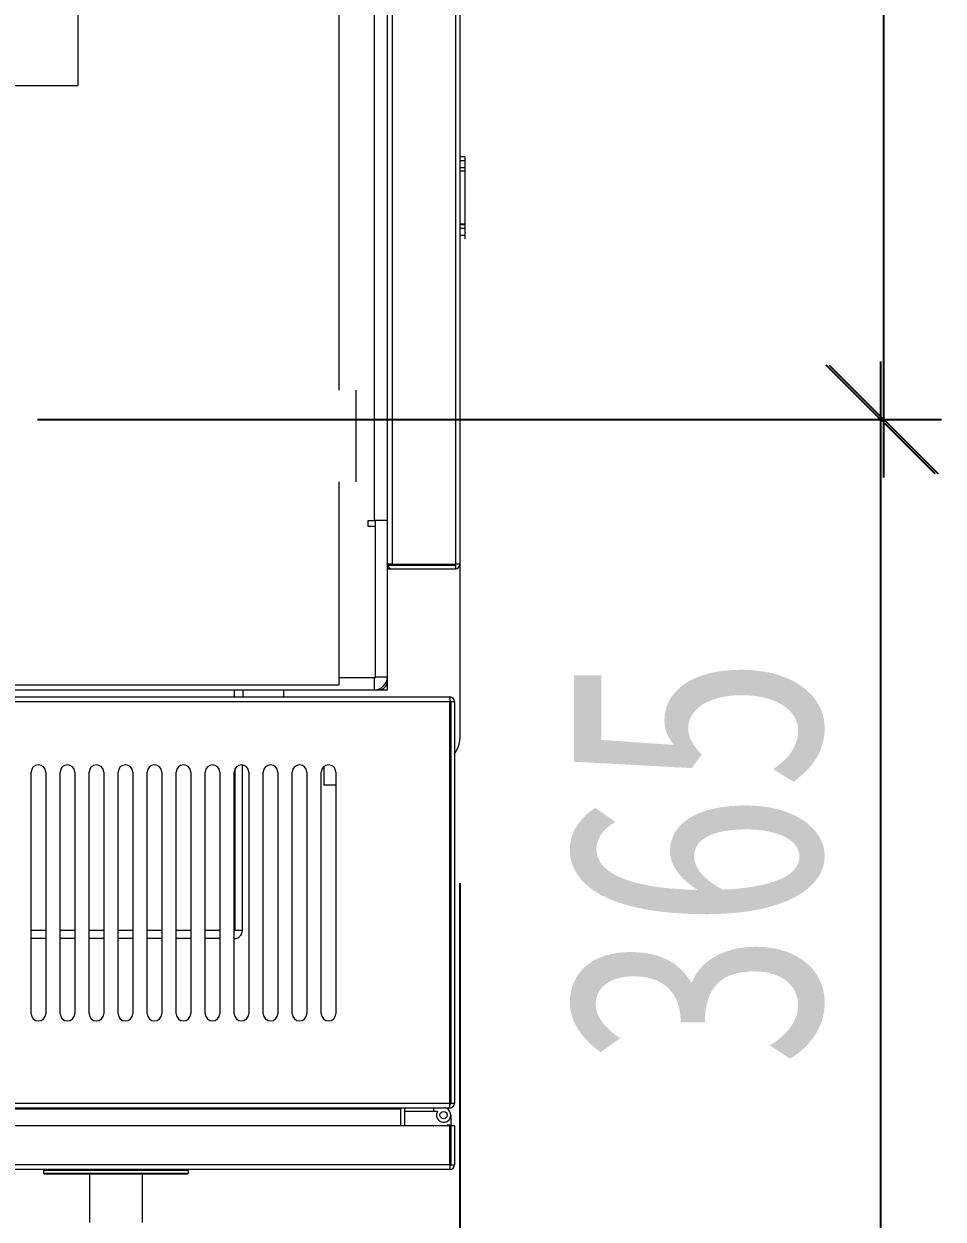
# Model space of a CAD drawing. Extents: x -2187 to 96136, y -11110 to 52208.
# Drawn here: x 36469.7 to 36849.9, y 18445.5 to 18940 of the extents above; entities that cross this region are included whole.
import ezdxf

# ---------------------------------------------------------------- set-up
doc = ezdxf.new("R2010")
doc.units = 0
doc.header["$LTSCALE"] = 1000
doc.header["$MEASUREMENT"] = 0
doc.linetypes.add('ACAD_ISO02W100', pattern=[15, 12, -3])
doc.layers.add('洗衣房设备', color=4, linetype='Continuous')
doc.styles.add('-宋体', font='', dxfattribs={"width": 0.8})
doc.styles.add('HZHT', font='hztxt_e.shx', dxfattribs={"width": 1.5, "bigfont": 'hztxt.shx'})
doc.styles.get('-宋体').set_extended_font_data('SimSun')
doc.dimstyles.new('50', dxfattribs={"dimscale": 30, "dimtxt": 3.5, "dimasz": 1.5, "dimexe": 0.8, "dimexo": 2, "dimgap": 0.8, "dimtad": 1, "dimdec": 0, "dimrnd": 5, "dimzin": 0, "dimdsep": 46, "dimtxsty": '-宋体', "dimblk": 'OBLIQUE', "dimcen": 0.6, "dimdle": 0.8, "dimclrd": 6, "dimclre": 6, "dimclrt": 6, "dimadec": 0, "dimazin": 0, "dimtfac": 1, "dimtdec": 0, "dimtofl": 0, "dimtmove": 2, "dimatfit": 3, "dimldrblk": 'OBLIQUE', "dimfxl": 0, "dimtolj": 1, "dimtzin": 0, "dimarcsym": 0})
doc.dimstyles.new('75', dxfattribs={"dimscale": 100, "dimtxt": 3, "dimasz": 1, "dimexe": 1, "dimexo": 1, "dimgap": 0.2, "dimtad": 1, "dimdec": 0, "dimrnd": 10, "dimzin": 0, "dimdsep": 46, "dimtxsty": 'HZHT', "dimblk1": 'ARCHTICK', "dimblk2": 'ARCHTICK', "dimsah": 1, "dimcen": 1, "dimdle": 0.5, "dimclrd": 1, "dimclre": 1, "dimadec": 0, "dimazin": 0, "dimtfac": 1, "dimtdec": 0, "dimtix": 1, "dimtmove": 2, "dimatfit": 3, "dimfxl": 0, "dimtolj": 1, "dimtzin": 0, "dimarcsym": 0})

# ---------------------------------------------------------------- blocks, each defined once
blk = doc.blocks.new('_ArchTick')
at = {"color": 0, "linetype": 'ByBlock', "const_width": 0.4}
blk.add_lwpolyline([(-0.5, -0.5), (0.5, 0.5)], dxfattribs=at)
blk = doc.blocks.new('*D125')
at = {"color": 1, "linetype": 'ACAD_ISO02W100', "lineweight": -2, "ltscale": 750}
for p, q in [((34640.1, 18544.5), (34640.1, 17223.02)), ((38440.1, 18544.5), (38440.1, 17223.02)), ((34590.1, 17323.02), (35425.54, 17323.02)), ((38490.1, 17323.02), (36675.54, 17323.02))]:
    blk.add_line(p, q, dxfattribs=at)
at = {"layer": 'Defpoints', "color": 0, "linetype": 'ACAD_ISO02W100', "ltscale": 750}
for p in [(34640.1, 18644.5), (38440.1, 18644.5), (38440.1, 17323.02)]:
    blk.add_point(p, dxfattribs=at)
at = {"color": 1, "linetype": 'ACAD_ISO02W100', "lineweight": -2, "ltscale": 750, "xscale": 100, "yscale": 100, "zscale": 100, "rotation": 180}
blk.add_blockref('_ArchTick', (34640.1, 17323.02), dxfattribs=at)
at = {"color": 1, "linetype": 'ACAD_ISO02W100', "lineweight": -2, "ltscale": 750, "xscale": 100, "yscale": 100, "zscale": 100}
blk.add_blockref('_ArchTick', (38440.1, 17323.02), dxfattribs=at)
at = {"color": 0, "linetype": 'ACAD_ISO02W100', "ltscale": 750, "insert": (36050.54, 17473.02), "char_height": 300, "attachment_point": 2, "style": 'HZHT'}
blk.add_mtext('\\A1;3800', dxfattribs=at)
blk = doc.blocks.new('_OBLIQUE')
at = {"color": 0, "linetype": 'ByBlock'}
blk.add_line((-0.5, -0.5), (0.5, 0.5), dxfattribs=at)
blk = doc.blocks.new('*D103')
at = {"layer": 'Defpoints', "color": 0, "linetype": 'ACAD_ISO02W100', "ltscale": 750}
for p in [(36592.1, 20341.5), (36415.36, 18776.32), (36825.34, 18776.32)]:
    blk.add_point(p, dxfattribs=at)
at = {"layer": '洗衣房设备', "color": 6, "linetype": 'ACAD_ISO02W100', "lineweight": -2, "ltscale": 750}
for p, q in [((36825.34, 20365.5), (36825.34, 18752.32)), ((36652.1, 20341.5), (36849.34, 20341.5)), ((36475.36, 18776.32), (36849.34, 18776.32))]:
    blk.add_line(p, q, dxfattribs=at)
at = {"layer": '洗衣房设备', "color": 6, "linetype": 'ACAD_ISO02W100', "lineweight": -2, "ltscale": 750, "xscale": 45, "yscale": 45, "zscale": 45}
for p, rotation in [((36825.34, 20341.5), 90), ((36825.34, 18776.32), 270)]:
    blk.add_blockref('_OBLIQUE', p, dxfattribs=dict(at, rotation=rotation))
at = {"layer": '洗衣房设备', "color": 6, "linetype": 'ACAD_ISO02W100', "ltscale": 750, "insert": (36748.84, 19558.91), "char_height": 105, "attachment_point": 5, "rotation": 90, "style": '-宋体'}
blk.add_mtext('\\A1;1565', dxfattribs=at)
blk = doc.blocks.new('*D104')
at = {"layer": 'Defpoints', "color": 0, "linetype": 'ACAD_ISO02W100', "ltscale": 750}
for p in [(36415.36, 18776.32), (36118.1, 18411.5), (36824.11, 18411.5)]:
    blk.add_point(p, dxfattribs=at)
at = {"layer": '洗衣房设备', "color": 6, "linetype": 'ACAD_ISO02W100', "lineweight": -2, "ltscale": 750}
for p, q in [((36824.11, 18800.32), (36824.11, 18387.5)), ((36475.36, 18776.32), (36848.11, 18776.32)), ((36178.1, 18411.5), (36848.11, 18411.5))]:
    blk.add_line(p, q, dxfattribs=at)
at = {"layer": '洗衣房设备', "color": 6, "linetype": 'ACAD_ISO02W100', "lineweight": -2, "ltscale": 750, "xscale": 45, "yscale": 45, "zscale": 45}
for p, rotation in [((36824.11, 18776.32), 90), ((36824.11, 18411.5), 270)]:
    blk.add_blockref('_OBLIQUE', p, dxfattribs=dict(at, rotation=rotation))
at = {"layer": '洗衣房设备', "color": 6, "linetype": 'ACAD_ISO02W100', "ltscale": 750, "insert": (36747.61, 18593.91), "char_height": 105, "attachment_point": 5, "rotation": 90, "style": '-宋体'}
blk.add_mtext('\\A1;365', dxfattribs=at)
blk = doc.blocks.new('*D105')
at = {"layer": 'Defpoints', "color": 0, "linetype": 'ACAD_ISO02W100', "ltscale": 750}
for p in [(36415.36, 18776.32), (36650.1, 18644.5), (36650.1, 18267.54)]:
    blk.add_point(p, dxfattribs=at)
at = {"layer": '洗衣房设备', "color": 6, "linetype": 'ACAD_ISO02W100', "lineweight": -2, "ltscale": 750}
for p, q in [((36415.36, 18716.32), (36415.36, 18243.54)), ((36650.1, 18584.5), (36650.1, 18243.54)), ((36391.36, 18267.54), (36674.1, 18267.54))]:
    blk.add_line(p, q, dxfattribs=at)
at = {"layer": '洗衣房设备', "color": 6, "linetype": 'ACAD_ISO02W100', "lineweight": -2, "ltscale": 750, "xscale": 45, "yscale": 45, "zscale": 45, "rotation": 180}
blk.add_blockref('_OBLIQUE', (36415.36, 18267.54), dxfattribs=at)
at = {"layer": '洗衣房设备', "color": 6, "linetype": 'ACAD_ISO02W100', "lineweight": -2, "ltscale": 750, "xscale": 45, "yscale": 45, "zscale": 45}
blk.add_blockref('_OBLIQUE', (36650.1, 18267.54), dxfattribs=at)
at = {"layer": '洗衣房设备', "color": 6, "linetype": 'ACAD_ISO02W100', "ltscale": 750, "insert": (36532.73, 18344.04), "char_height": 105, "attachment_point": 5, "style": '-宋体'}
blk.add_mtext('\\A1;235', dxfattribs=at)

msp = doc.modelspace()

# ---------------------------------------------------------------- linework, layer by layer
at = {"color": 7, "linetype": 'Continuous', "lineweight": 15}
for p, q in [((36614.697, 18734.501), (36614.697, 20374.501)), ((36614.697, 18734.501), (36614.697, 20374.501)), ((36620.097, 18734.501), (36620.097, 20374.501)), ((36620.097, 18734.501), (36620.097, 20374.501)), ((36621.997, 19522.601), (36621.997, 18716.401)), ((36621.997, 19522.601), (36621.997, 18716.401)), ((36648.197, 19522.601), (36648.197, 18716.401)), ((36648.197, 19522.601), (36648.197, 18716.401)), ((36650.097, 19522.601), (36650.097, 18716.401)), ((36600.097, 18788.501), (36600.097, 19052.101)), ((36600.097, 18788.501), (36600.097, 19052.101)), ((36492.097, 18944.501), (36492.097, 18914.501)), ((36492.097, 18944.501), (36492.097, 18914.501)), ((36166.097, 18914.501), (36492.097, 18914.501)), ((36166.097, 18914.501), (36492.097, 18914.501)), ((36652.097, 18885.05), (36650.097, 18885.05)), ((36650.097, 18883.55), (36652.097, 18883.55)), ((36652.097, 18885.05), (36652.097, 18883.55)), ((36652.097, 18883.55), (36652.097, 18852.55)), ((36650.097, 18880.55), (36652.097, 18880.55)), ((36650.097, 18879.259), (36652.097, 18879.259)), ((36650.097, 18857.259), (36652.097, 18857.259)), ((36650.097, 18857.001), (36652.097, 18857.001)), ((36650.097, 18855.55), (36652.097, 18855.55)), ((36650.097, 18852.55), (36652.097, 18852.55)), ((36652.097, 18852.55), (36652.097, 18851.05)), ((36607.097, 18788.501), (36607.097, 18750.501)), ((36607.097, 18788.501), (36607.097, 18750.501)), ((36600.097, 18666.501), (36600.097, 18750.501)), ((36600.097, 18666.501), (36600.097, 18750.501)), ((36612.197, 18732.001), (36612.197, 18734.501)), ((36612.197, 18734.501), (36614.697, 18734.501)), ((36612.197, 18732.001), (36612.197, 18734.501)), ((36612.197, 18734.501), (36614.697, 18734.501)), ((36615.097, 18734.501), (36614.697, 18734.501)), ((36615.097, 18734.501), (36614.697, 18734.501)), ((36615.097, 18669.901), (36615.097, 18734.501)), ((36620.097, 18734.501), (36615.097, 18734.501)), ((36615.097, 18669.901), (36615.097, 18734.501)), ((36620.097, 18734.501), (36615.097, 18734.501)), ((36620.097, 18669.901), (36620.097, 18734.501)), ((36620.097, 18669.901), (36620.097, 18734.501)), ((36615.097, 18732.001), (36612.197, 18732.001)), ((36615.097, 18732.001), (36612.197, 18732.001)), ((36615.097, 18669.501), (36615.097, 18732.001)), ((36615.097, 18669.501), (36615.097, 18732.001)), ((36621.997, 18716.401), (36620.097, 18716.401)), ((36621.997, 18716.401), (36620.097, 18716.401)), ((36620.097, 18716.001), (36648.197, 18716.001)), ((36620.097, 18716.001), (36648.197, 18716.001)), ((36621.997, 18716.401), (36648.197, 18716.401)), ((36621.997, 18716.401), (36648.197, 18716.401)), ((36650.097, 18716.401), (36648.197, 18716.401)), ((36650.097, 18716.401), (36648.197, 18716.401)), ((36648.197, 18716.001), (36648.197, 18714.501)), ((36648.197, 18716.001), (36648.197, 18714.501)), ((36650.097, 18716.401), (36650.097, 18644.501)), ((36620.097, 18714.501), (36648.197, 18714.501)), ((36620.097, 18714.501), (36648.197, 18714.501)), ((36286.843, 18666.501), (36600.097, 18666.501)), ((36528.738, 18666.501), (36600.097, 18666.501)), ((36600.097, 18669.501), (36614.697, 18669.501)), ((36600.097, 18669.501), (36615.097, 18669.501)), ((36600.097, 18669.501), (36614.697, 18669.501)), ((36600.097, 18669.501), (36615.097, 18669.501)), ((36614.697, 18664.501), (36614.697, 18669.501)), ((36614.697, 18664.501), (36614.697, 18669.501)), ((36615.097, 18669.901), (36620.097, 18669.901)), ((36615.097, 18669.901), (36620.097, 18669.901)), ((36620.097, 18664.501), (36620.097, 18669.901)), ((36620.097, 18664.501), (36620.097, 18669.901)), ((36280.412, 18661.501), (36645.942, 18661.501)), ((36284.433, 18664.501), (36614.697, 18664.501)), ((36522.307, 18661.501), (36645.942, 18661.501)), ((36526.327, 18664.501), (36614.697, 18664.501)), ((36556.743, 18664.501), (36556.743, 18661.501)), ((36556.743, 18664.501), (36556.743, 18661.501)), ((36560.497, 18661.501), (36560.497, 18664.501)), ((36560.497, 18661.501), (36560.497, 18664.501)), ((36577.097, 18664.501), (36577.097, 18661.501)), ((36577.097, 18664.501), (36577.097, 18661.501)), ((36614.697, 18664.501), (36620.097, 18664.501)), ((36614.697, 18664.501), (36620.097, 18664.501)), ((36645.942, 18661.501), (36645.942, 18659.601)), ((36645.942, 18661.501), (36645.942, 18659.601)), ((36645.942, 18493.401), (36645.942, 18659.601)), ((36645.942, 18493.401), (36645.942, 18659.601)), ((36646.342, 18659.601), (36646.342, 18493.401)), ((36646.342, 18659.601), (36647.842, 18659.601)), ((36646.342, 18659.601), (36646.342, 18493.401)), ((36646.342, 18659.601), (36647.842, 18659.601)), ((36647.842, 18659.601), (36647.842, 18493.401)), ((36647.842, 18659.601), (36647.842, 18493.401)), ((36645.942, 18636.388), (36646.342, 18636.691)), ((36645.942, 18636.388), (36646.342, 18636.691)), ((36557.097, 18564.901), (36557.097, 18631.847)), ((36557.097, 18564.901), (36557.097, 18631.847)), ((36560.097, 18564.901), (36560.097, 18633.409)), ((36560.097, 18564.901), (36560.097, 18633.409)), ((36593.842, 18632.753), (36593.842, 18625.001)), ((36593.842, 18632.753), (36593.842, 18625.001)), ((36472.741, 18530.43), (36472.741, 18630.43)), ((36472.741, 18530.43), (36472.741, 18630.43)), ((36478.741, 18630.43), (36478.741, 18530.43)), ((36478.741, 18630.43), (36478.741, 18530.43)), ((36484.741, 18530.43), (36484.741, 18630.43)), ((36484.741, 18530.43), (36484.741, 18630.43)), ((36490.741, 18630.43), (36490.741, 18530.43)), ((36490.741, 18630.43), (36490.741, 18530.43)), ((36496.741, 18530.43), (36496.741, 18630.43)), ((36496.741, 18530.43), (36496.741, 18630.43)), ((36502.741, 18630.43), (36502.741, 18530.43)), ((36502.741, 18630.43), (36502.741, 18530.43)), ((36508.741, 18530.43), (36508.741, 18630.43)), ((36508.741, 18530.43), (36508.741, 18630.43)), ((36514.741, 18630.43), (36514.741, 18530.43)), ((36514.741, 18630.43), (36514.741, 18530.43)), ((36520.741, 18530.43), (36520.741, 18630.43)), ((36520.741, 18530.43), (36520.741, 18630.43)), ((36526.741, 18630.43), (36526.741, 18530.43)), ((36526.741, 18630.43), (36526.741, 18530.43)), ((36532.741, 18530.43), (36532.741, 18630.43)), ((36532.741, 18530.43), (36532.741, 18630.43)), ((36538.741, 18630.43), (36538.741, 18530.43)), ((36538.741, 18630.43), (36538.741, 18530.43)), ((36544.741, 18530.43), (36544.741, 18630.43)), ((36544.741, 18530.43), (36544.741, 18630.43)), ((36550.741, 18630.43), (36550.741, 18530.43)), ((36550.741, 18630.43), (36550.741, 18530.43)), ((36556.741, 18530.43), (36556.741, 18630.43)), ((36556.741, 18530.43), (36556.741, 18630.43)), ((36556.743, 18564.901), (36556.743, 18630.55)), ((36556.743, 18564.901), (36556.743, 18630.55)), ((36562.741, 18630.43), (36562.741, 18530.43)), ((36562.741, 18630.43), (36562.741, 18530.43)), ((36568.741, 18530.43), (36568.741, 18630.43)), ((36568.741, 18530.43), (36568.741, 18630.43)), ((36574.741, 18630.43), (36574.741, 18530.43)), ((36574.741, 18630.43), (36574.741, 18530.43)), ((36580.741, 18530.43), (36580.741, 18630.43)), ((36580.741, 18530.43), (36580.741, 18630.43)), ((36586.741, 18630.43), (36586.741, 18530.43)), ((36586.741, 18630.43), (36586.741, 18530.43)), ((36592.741, 18530.43), (36592.741, 18630.43)), ((36592.741, 18530.43), (36592.741, 18630.43)), ((36598.741, 18630.43), (36598.741, 18530.43)), ((36598.741, 18630.43), (36598.741, 18530.43)), ((36598.741, 18625.001), (36593.842, 18625.001)), ((36598.741, 18625.001), (36593.842, 18625.001)), ((36478.741, 18561.501), (36472.741, 18561.501)), ((36478.741, 18561.501), (36472.741, 18561.501)), ((36490.741, 18561.501), (36484.741, 18561.501)), ((36490.741, 18561.501), (36484.741, 18561.501)), ((36502.741, 18561.501), (36496.741, 18561.501)), ((36502.741, 18561.501), (36496.741, 18561.501)), ((36514.741, 18561.501), (36508.741, 18561.501)), ((36514.741, 18561.501), (36508.741, 18561.501)), ((36526.741, 18561.501), (36520.741, 18561.501)), ((36526.741, 18561.501), (36520.741, 18561.501)), ((36538.741, 18561.501), (36532.741, 18561.501)), ((36538.741, 18561.501), (36532.741, 18561.501)), ((36550.741, 18561.501), (36544.741, 18561.501)), ((36550.741, 18561.501), (36544.741, 18561.501)), ((36560.097, 18564.901), (36557.097, 18564.901)), ((36560.097, 18564.901), (36557.097, 18564.901)), ((36169.742, 18493.401), (36645.942, 18493.401)), ((36169.742, 18493.401), (36645.942, 18493.401)), ((36645.942, 18491.501), (36645.942, 18493.001)), ((36645.942, 18491.501), (36645.942, 18493.001)), ((36646.342, 18493.401), (36647.842, 18493.401)), ((36646.342, 18493.401), (36647.842, 18493.401)), ((36170.096, 18491.501), (36645.588, 18491.501)), ((36170.096, 18491.501), (36645.588, 18491.501)), ((36190.196, 18491.101), (36625.488, 18491.101)), ((36190.196, 18491.101), (36625.488, 18491.101)), ((36625.488, 18491.101), (36625.488, 18484.001)), ((36625.488, 18491.101), (36625.488, 18484.001)), ((36627.342, 18491.501), (36627.342, 18491.101)), ((36627.342, 18491.501), (36627.342, 18491.101)), ((36627.342, 18484.001), (36627.342, 18491.101)), ((36627.342, 18484.001), (36627.342, 18491.101)), ((36639.342, 18490.001), (36627.342, 18490.001)), ((36639.342, 18490.001), (36627.342, 18490.001)), ((36639.342, 18490.001), (36639.342, 18491.501)), ((36639.342, 18490.001), (36639.342, 18491.501)), ((36640.744, 18490.001), (36639.342, 18490.001)), ((36640.744, 18490.001), (36639.342, 18490.001)), ((36645.588, 18491.501), (36645.942, 18491.501)), ((36645.588, 18491.501), (36645.942, 18491.501)), ((36646.342, 18488.501), (36646.342, 18484.501)), ((36646.342, 18488.501), (36646.342, 18484.501)), ((36645.942, 18484.001), (36169.742, 18484.001)), ((36645.942, 18484.001), (36169.742, 18484.001)), ((36644.842, 18484.501), (36646.342, 18484.501)), ((36644.842, 18484.501), (36646.342, 18484.501)), ((36645.942, 18467.901), (36645.942, 18484.001)), ((36645.942, 18467.901), (36645.942, 18484.001)), ((36646.342, 18484.501), (36646.342, 18484.001)), ((36646.342, 18484.501), (36646.342, 18484.001)), ((36647.842, 18484.001), (36646.342, 18484.001)), ((36646.342, 18484.001), (36646.342, 18467.901)), ((36647.842, 18484.001), (36646.342, 18484.001)), ((36646.342, 18484.001), (36646.342, 18467.901)), ((36647.842, 18484.001), (36647.842, 18467.901)), ((36647.842, 18484.001), (36647.842, 18467.901)), ((36645.942, 18467.901), (36169.742, 18467.901)), ((36645.942, 18467.901), (36169.742, 18467.901)), ((36645.942, 18467.901), (36645.942, 18466.001)), ((36645.942, 18467.901), (36645.942, 18466.001)), ((36646.342, 18467.901), (36647.842, 18467.901)), ((36646.342, 18467.901), (36647.842, 18467.901)), ((36645.942, 18466.001), (36169.742, 18466.001)), ((36645.942, 18466.001), (36169.742, 18466.001)), ((36477.842, 18465.501), (36477.842, 18464.501)), ((36480.359, 18465.501), (36477.842, 18465.501)), ((36477.842, 18465.501), (36477.842, 18464.501)), ((36480.359, 18465.501), (36477.842, 18465.501)), ((36477.842, 18464.501), (36478.342, 18464.001)), ((36477.842, 18464.501), (36480.359, 18464.501)), ((36477.842, 18464.501), (36478.342, 18464.001)), ((36477.842, 18464.501), (36480.359, 18464.501)), ((36480.817, 18464.001), (36478.342, 18464.001)), ((36480.817, 18464.001), (36478.342, 18464.001)), ((36537.842, 18465.501), (36480.359, 18465.501)), ((36537.842, 18465.501), (36480.359, 18465.501)), ((36480.359, 18464.501), (36537.842, 18464.501)), ((36480.359, 18464.501), (36537.842, 18464.501)), ((36537.342, 18464.001), (36480.817, 18464.001)), ((36537.342, 18464.001), (36480.817, 18464.001)), ((36496.842, 18464.001), (36496.842, 18444.001)), ((36496.842, 18464.001), (36496.842, 18444.001)), ((36518.842, 18444.001), (36518.842, 18464.001)), ((36518.842, 18444.001), (36518.842, 18464.001)), ((36537.342, 18464.001), (36537.842, 18464.501)), ((36537.342, 18464.001), (36537.842, 18464.501)), ((36537.842, 18464.501), (36537.842, 18465.501)), ((36537.842, 18464.501), (36537.842, 18465.501))]:
    msp.add_line(p, q, dxfattribs=at)
at = {"color": 8, "linetype": 'Continuous', "lineweight": 15}
for p, q in [((36277.56, 18659.601), (36645.942, 18659.601)), ((36519.454, 18659.601), (36645.942, 18659.601)), ((36478.741, 18564.901), (36472.741, 18564.901)), ((36478.741, 18564.901), (36472.741, 18564.901)), ((36490.741, 18564.901), (36484.741, 18564.901)), ((36490.741, 18564.901), (36484.741, 18564.901)), ((36502.741, 18564.901), (36496.741, 18564.901)), ((36502.741, 18564.901), (36496.741, 18564.901)), ((36514.741, 18564.901), (36508.741, 18564.901)), ((36514.741, 18564.901), (36508.741, 18564.901)), ((36526.741, 18564.901), (36520.741, 18564.901)), ((36526.741, 18564.901), (36520.741, 18564.901)), ((36538.741, 18564.901), (36532.741, 18564.901)), ((36538.741, 18564.901), (36532.741, 18564.901)), ((36550.741, 18564.901), (36544.741, 18564.901)), ((36550.741, 18564.901), (36544.741, 18564.901)), ((36556.743, 18564.901), (36556.741, 18564.901)), ((36556.743, 18564.901), (36556.741, 18564.901))]:
    msp.add_line(p, q, dxfattribs=at)
at = {"color": 7, "linetype": 'Continuous', "lineweight": 15}
msp.add_circle((36643.342, 18488.501), 1.5, dxfattribs=at)
msp.add_circle((36643.342, 18488.501), 1.5, dxfattribs=at)
for centre, radius, start, end in [((36621.997, 18716.401), 1.9, 180, 270), ((36621.997, 18716.401), 1.9, 180, 270), ((36648.197, 18716.401), 1.9, 270, 0), ((36648.197, 18716.401), 1.9, 270, 0), ((36614.697, 18669.901), 5.4, 270, 0), ((36614.697, 18669.901), 0.4, 270, 0), ((36614.697, 18669.901), 5.4, 270, 0), ((36614.697, 18669.901), 0.4, 270, 0), ((36616.597, 18668.001), 3.5, 270, 0), ((36616.597, 18668.001), 3.5, 270, 0), ((36645.942, 18659.601), 1.9, 0, 90), ((36645.942, 18659.601), 1.9, 0, 90), ((36645.942, 18659.601), 0.4, 0, 90), ((36645.942, 18659.601), 0.4, 0, 90), ((36640.097, 18644.501), 10, 320.76298, 0), ((36640.097, 18644.501), 10, 320.76298, 0), ((36475.741, 18630.43), 3, 0, 180), ((36475.741, 18630.43), 3, 0, 180), ((36487.741, 18630.43), 3, 0, 180), ((36487.741, 18630.43), 3, 0, 180), ((36499.741, 18630.43), 3, 0, 180), ((36499.741, 18630.43), 3, 0, 180), ((36511.741, 18630.43), 3, 0, 180), ((36511.741, 18630.43), 3, 0, 180), ((36523.741, 18630.43), 3, 0, 180), ((36523.741, 18630.43), 3, 0, 180), ((36535.741, 18630.43), 3, 0, 180), ((36535.741, 18630.43), 3, 0, 180), ((36547.741, 18630.43), 3, 0, 180), ((36547.741, 18630.43), 3, 0, 180), ((36559.741, 18630.43), 3, 0, 180), ((36559.741, 18630.43), 3, 0, 180), ((36571.741, 18630.43), 3, 0, 180), ((36571.741, 18630.43), 3, 0, 180), ((36583.741, 18630.43), 3, 0, 180), ((36583.741, 18630.43), 3, 0, 180), ((36595.741, 18630.43), 3, 0, 180), ((36595.741, 18630.43), 3, 0, 180), ((36475.741, 18530.43), 3, 180, 0), ((36475.741, 18530.43), 3, 180, 0), ((36487.741, 18530.43), 3, 180, 0), ((36487.741, 18530.43), 3, 180, 0), ((36499.741, 18530.43), 3, 180, 0), ((36499.741, 18530.43), 3, 180, 0), ((36511.741, 18530.43), 3, 180, 0), ((36511.741, 18530.43), 3, 180, 0), ((36523.741, 18530.43), 3, 180, 0), ((36523.741, 18530.43), 3, 180, 0), ((36535.741, 18530.43), 3, 180, 0), ((36535.741, 18530.43), 3, 180, 0), ((36547.741, 18530.43), 3, 180, 0), ((36547.741, 18530.43), 3, 180, 0), ((36559.741, 18530.43), 3, 180, 0), ((36559.741, 18530.43), 3, 180, 0), ((36571.741, 18530.43), 3, 180, 0), ((36571.741, 18530.43), 3, 180, 0), ((36583.741, 18530.43), 3, 180, 0), ((36583.741, 18530.43), 3, 180, 0), ((36595.741, 18530.43), 3, 180, 0), ((36595.741, 18530.43), 3, 180, 0), ((36643.342, 18488.501), 3, 150, 90), ((36643.342, 18488.501), 3, 150, 90), ((36645.942, 18467.901), 1.9, 270, 0), ((36645.942, 18467.901), 1.9, 270, 0)]:
    msp.add_arc(centre, radius, start, end, dxfattribs=at)
for points in [[(36556.697, 18561.501), (36557.142, 18561.552), (36558.033, 18561.655), (36559.157, 18562.441), (36559.943, 18563.565), (36560.046, 18564.456), (36560.097, 18564.901)], [(36556.697, 18561.501), (36557.142, 18561.552), (36558.033, 18561.655), (36559.157, 18562.441), (36559.943, 18563.565), (36560.046, 18564.456), (36560.097, 18564.901)], [(36645.942, 18493.401), (36645.913, 18493.152), (36645.854, 18492.654), (36645.765, 18492.026), (36645.677, 18491.587), (36645.618, 18491.53), (36645.588, 18491.501)], [(36645.942, 18493.401), (36645.913, 18493.152), (36645.854, 18492.654), (36645.765, 18492.026), (36645.677, 18491.587), (36645.618, 18491.53), (36645.588, 18491.501)]]:
    msp.add_open_spline(points, degree=3, dxfattribs=at)
for points, knots in [([(36645.942, 18491.501), (36646.21, 18491.534), (36646.747, 18491.601), (36647.405, 18492.108), (36647.784, 18492.752), (36647.825, 18493.211), (36647.842, 18493.401)], [0, 0, 0, 0, 0.2692803, 0.5387748, 0.8082716, 1, 1, 1, 1]), ([(36645.942, 18493.001), (36646.013, 18493.013), (36646.153, 18493.035), (36646.31, 18493.196), (36646.331, 18493.332), (36646.342, 18493.401)], [0, 0, 0, 0, 0.3431175, 0.6685873, 1, 1, 1, 1]), ([(36645.942, 18491.501), (36646.21, 18491.534), (36646.747, 18491.601), (36647.405, 18492.108), (36647.784, 18492.752), (36647.825, 18493.211), (36647.842, 18493.401)], [0, 0, 0, 0, 0.2692803, 0.5387748, 0.8082716, 1, 1, 1, 1]), ([(36645.942, 18493.001), (36646.013, 18493.013), (36646.153, 18493.035), (36646.31, 18493.196), (36646.331, 18493.332), (36646.342, 18493.401)], [0, 0, 0, 0, 0.3431175, 0.6685873, 1, 1, 1, 1])]:
    msp.add_open_spline(points, degree=3, knots=knots, dxfattribs=at)

# ---------------------------------------------------------------- dimensions: what is measured, and where the dimension line sits
at = {"color": 1, "linetype": 'ACAD_ISO02W100', "ltscale": 750}
dim = msp.add_linear_dim(base=(38440.097, 17323.02), p1=(34640.097, 18644.501), p2=(38440.097, 18644.501), angle=180, dimstyle='75', override={"dimfxl": 3.25}, dxfattribs=at)
dim.commit()
dim.dimension.update_dxf_attribs({"geometry": '*D125', "text_midpoint": (36050.542, 17323.02), "dimtype": 160})
at = {"layer": '洗衣房设备', "color": 2, "linetype": 'ACAD_ISO02W100', "ltscale": 750}
for base, p1, p2, angle, picture, middle in [((36825.339, 18776.32), (36592.097, 20341.501), (36415.362, 18776.32), 270, '*D103', (36748.839, 19558.911)), ((36824.109, 18411.501), (36415.362, 18776.32), (36118.097, 18411.501), 270, '*D104', (36747.609, 18593.911)), ((36650.097, 18267.536), (36415.362, 18776.32), (36650.097, 18644.501), 180, '*D105', (36532.729, 18344.036))]:
    dim = msp.add_linear_dim(base=base, p1=p1, p2=p2, angle=angle, dimstyle='50', dxfattribs=at)
    dim.commit()
    dim.dimension.update_dxf_attribs({"geometry": picture, "text_midpoint": middle})

doc.saveas('drawing.dxf')
